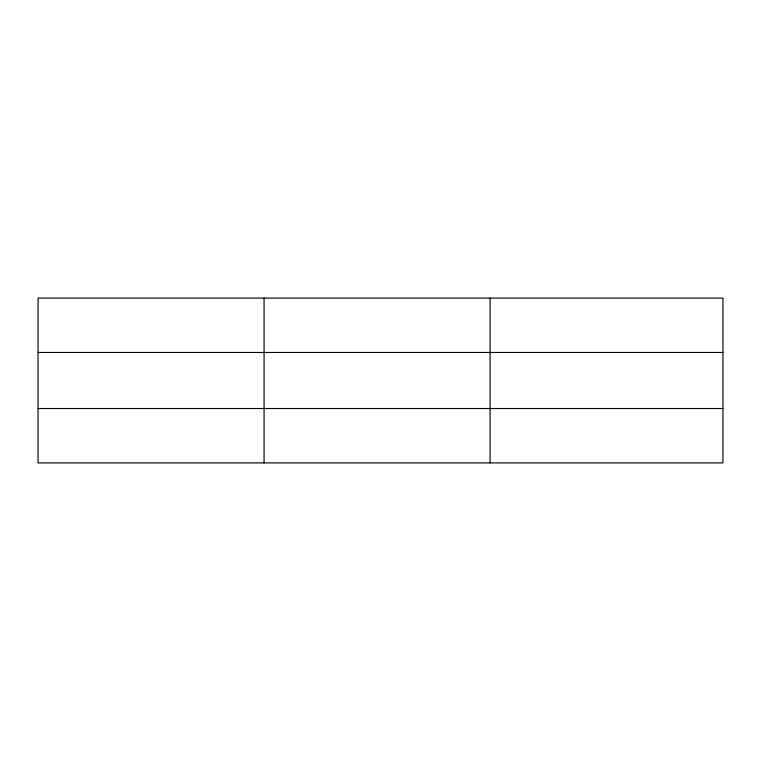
<?xml version="1.0" encoding="UTF-8"?>
<svg xmlns="http://www.w3.org/2000/svg" width="761" height="761" viewBox="0 0 761 761"><rect width="100%" height="100%" fill="white"/><g stroke="black" fill="none" stroke-linecap="round" stroke-linejoin="round"><path stroke-width="1.14" d="M264.067 462.916L264.067 298.084M490.084 462.916L490.084 298.084M722.95 408.524L722.95 462.916L38.05 462.916L38.05 298.084L722.95 298.084L722.95 408.524L38.05 408.524M38.05 352.476L722.95 352.476"/></g></svg>
